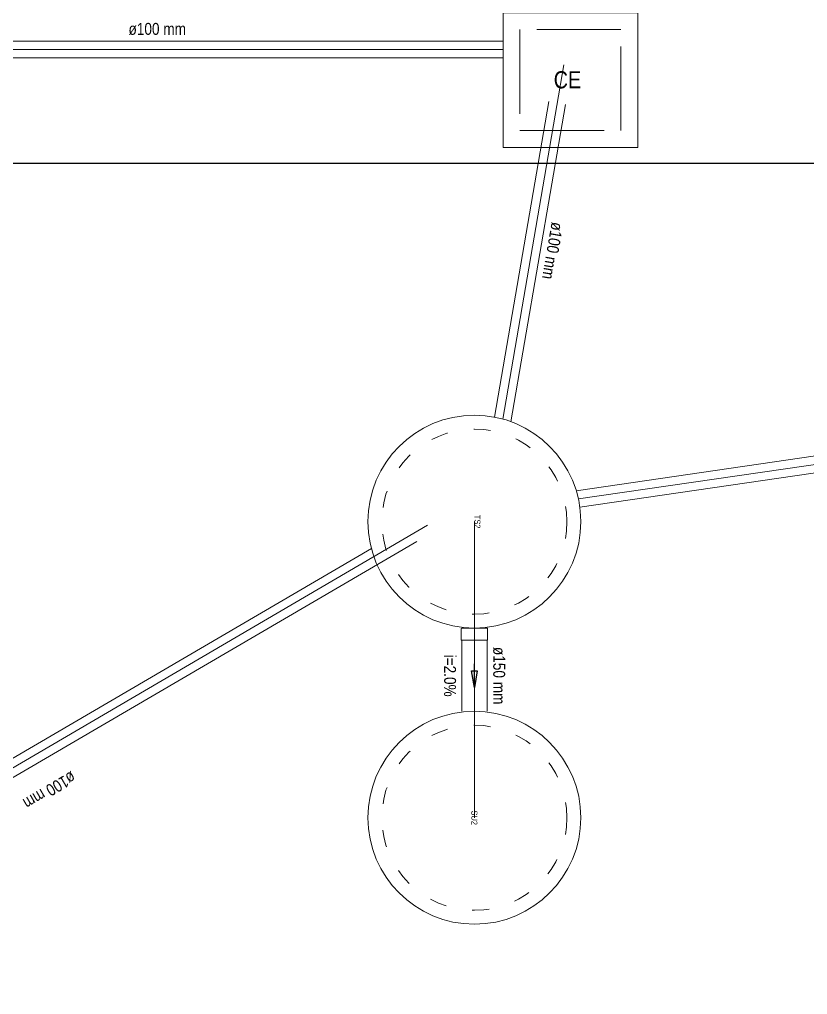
# Model space of a CAD drawing. Header units: inches. Extents: x 48180 to 96389, y -17773 to -8880.
# Drawn here: x 48198.37 to 48203.05, y -8899.53 to -8893.73 of the extents above; entities that cross this region are included whole.
import ezdxf

# ---------------------------------------------------------------- set-up
doc = ezdxf.new("R2010")
doc.units = ezdxf.units.IN
doc.header["$MEASUREMENT"] = 0
doc.linetypes.add('Dashed', pattern=[0.75, 0.5, -0.25])
doc.linetypes.add('DOT2', pattern=[3.175, 0, -3.175])
doc.layers.add('CALÇADA', color=2, linetype='Continuous')
for name, color, linetype, lineweight in [('Simbolos', 5, 'Continuous', 20), ('Simbolos_int', 174, 'Continuous', 5), ('TQ-Conexões detalhe', 9, 'Continuous', 20), ('TQ-Sentido tubo', 9, 'Continuous', 20), ('TQ-Seção tubo', 5, 'Continuous', 20), ('TQ-Textos tubo', 7, 'Continuous', 20), ('TQ-Tubos detalhe', 90, 'Continuous', 20)]:
    doc.layers.add(name, color=color, linetype=linetype, lineweight=lineweight)
doc.styles.add('ARIAL', font='ARIALN.TTF')
doc.dimstyles.get("Standard").update_dxf_attribs({"dimtxt": 0.18, "dimasz": 0.18, "dimexe": 0.18, "dimexo": 0.0625, "dimgap": 0.09, "dimtad": 0, "dimtih": 1, "dimtoh": 1, "dimdec": 4, "dimzin": 0, "dimdsep": 46, "dimtxsty": 'Standard', "dimcen": 0.09, "dimadec": 0, "dimazin": 0, "dimtfac": 1, "dimtdec": 4, "dimtofl": 0, "dimtmove": 0, "dimatfit": 3, "dimfxl": 0, "dimtolj": 1, "dimtzin": 0, "dimarcsym": 0})

msp = doc.modelspace()

# ---------------------------------------------------------------- linework, layer by layer
at = {"layer": 'CALÇADA', "linetype": 'Continuous'}
msp.add_line((48204.5751, -8894.5892), (48198.2251, -8894.5892), dxfattribs=at)
at = {"layer": 'Simbolos'}
for p, q in [((48200.9982, -8897.3509), (48200.9949, -8897.3541)), ((48200.9949, -8897.4221), (48200.9949, -8897.3541)), ((48201.1482, -8897.3509), (48200.9982, -8897.3509)), ((48201.1512, -8897.3541), (48201.1482, -8897.3509)), ((48201.1512, -8897.4221), (48201.1512, -8897.3541)), ((48201.1512, -8897.4221), (48200.9949, -8897.4221))]:
    msp.add_line(p, q, dxfattribs=at)
at = {"layer": 'Simbolos', "linetype": 'Continuous'}
msp.add_lwpolyline([(48201.2437, -8894.4947), (48202.0437, -8894.4947), (48202.0437, -8893.6947), (48201.2437, -8893.6947), (48201.2437, -8894.4947)], close=True, dxfattribs=at)
at = {"layer": 'Simbolos_int', "linetype": 'Dashed'}
msp.add_lwpolyline([(48201.3437, -8894.3947), (48201.9437, -8894.3947), (48201.9437, -8893.7947), (48201.3437, -8893.7947), (48201.3437, -8894.3947)], close=True, dxfattribs=at)
at = {"layer": 'TQ-Conexões detalhe', "linetype": 'Continuous'}
for centre in [(48201.0732, -8896.7184), (48201.0732, -8898.4781)]:
    msp.add_circle(centre, 0.6325, dxfattribs=at)
at = {"layer": 'TQ-Conexões detalhe', "linetype": 'DOT2', "ltscale": 0.05}
for centre in [(48201.0732, -8896.7184), (48201.0732, -8898.4781)]:
    msp.add_circle(centre, 0.55, dxfattribs=at)
at = {"layer": 'TQ-Seção tubo'}
for p, q in [((48201.2437, -8893.8627), (48198.3186, -8893.8627)), ((48201.2437, -8893.9627), (48198.3186, -8893.9627)), ((48201.1937, -8896.0975), (48201.516, -8894.2224)), ((48201.2906, -8896.1244), (48201.6145, -8894.2394)), ((48204.704, -8896.0932), (48201.6785, -8896.535)), ((48204.7184, -8896.1921), (48201.6999, -8896.6329)), ((48196.125, -8899.5286), (48200.7304, -8896.8361)), ((48196.0833, -8899.4371), (48200.4611, -8896.8777)), ((48200.9982, -8897.4221), (48200.9982, -8897.8456)), ((48201.1482, -8897.4221), (48201.1482, -8897.8456))]:
    msp.add_line(p, q, dxfattribs=at)
at = {"layer": 'TQ-Tubos detalhe'}
for p, q in [((48201.2437, -8893.9127), (48198.089, -8893.9127)), ((48201.2425, -8896.109), (48201.6041, -8894.0046)), ((48205.1046, -8896.0852), (48201.6912, -8896.5837)), ((48196.1059, -8899.4819), (48200.7952, -8896.7403)), ((48201.0732, -8896.7184), (48201.0732, -8898.4781))]:
    msp.add_line(p, q, dxfattribs=at)

# ---------------------------------------------------------------- texts
at = {"layer": 'Simbolos', "insert": (48201.5447, -8894.145), "char_height": 0.10214, "width": 0.24514, "attachment_point": 7, "line_spacing_factor": 0.798, "style": 'ARIAL'}
msp.add_mtext('CE', dxfattribs=at)
at = {"layer": 'TQ-Conexões detalhe', "char_height": 0.0353, "width": 0.12708, "attachment_point": 8, "rotation": 270, "line_spacing_factor": 0.798, "style": 'ARIAL'}
for s, insert in [('TS2', (48201.0732, -8896.7184)), ('SU2', (48201.0554, -8898.4781))]:
    msp.add_mtext(s, dxfattribs=dict(at, insert=insert))
at = {"layer": 'TQ-Textos tubo', "char_height": 0.0706, "line_spacing_factor": 0.798, "style": 'ARIAL'}
for s, insert, width, attachment_point, rotation in [('ø100 mm', (48199.0179, -8893.8274), 0.59304, 7, 0.00021), ('ø100 mm', (48201.5309, -8894.9345), 0.59304, 7, 260.24889), ('ø150 mm', (48201.1836, -8897.6339), 0.59304, 8, 270), ('i=2.0%', (48200.8923, -8897.6339), 0.50832, 8, 270), ('ø100 mm', (48198.6776, -8898.1979), 0.59304, 7, 210.31216)]:
    msp.add_mtext(s, dxfattribs=dict(at, insert=insert, width=width, attachment_point=attachment_point, rotation=rotation))

# ---------------------------------------------------------------- leaders
at = {"layer": 'TQ-Sentido tubo'}
msp.add_leader([(48201.0732, -8897.7044), (48201.0732, -8897.5634)], dimstyle='Standard', override={"dimasz": 0.1, "dimldrblk": 'CLOSED'}, dxfattribs=at)

doc.saveas('drawing.dxf')
